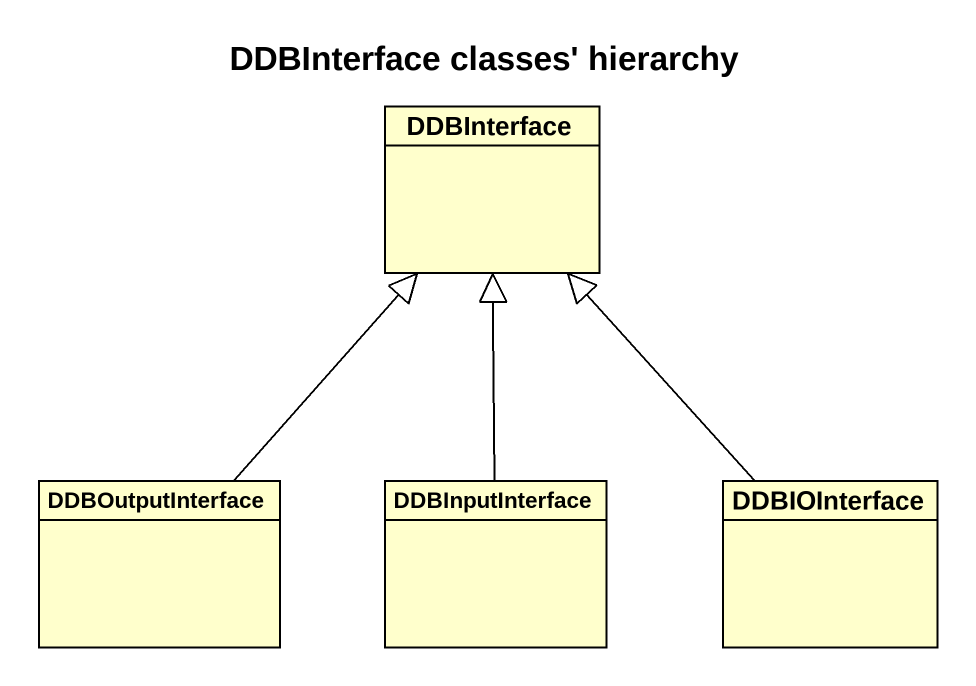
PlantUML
@startuml
title DDBInterface classes' hierarchy
hide circle
hide empty members
class DDBInterface
class DDBOutputInterface
class DDBInputInterface
class DDBIOInterface
DDBOutputInterface -up-|> DDBInterface
DDBInputInterface -up-|> DDBInterface
DDBIOInterface -up-|> DDBInterface
@enduml
